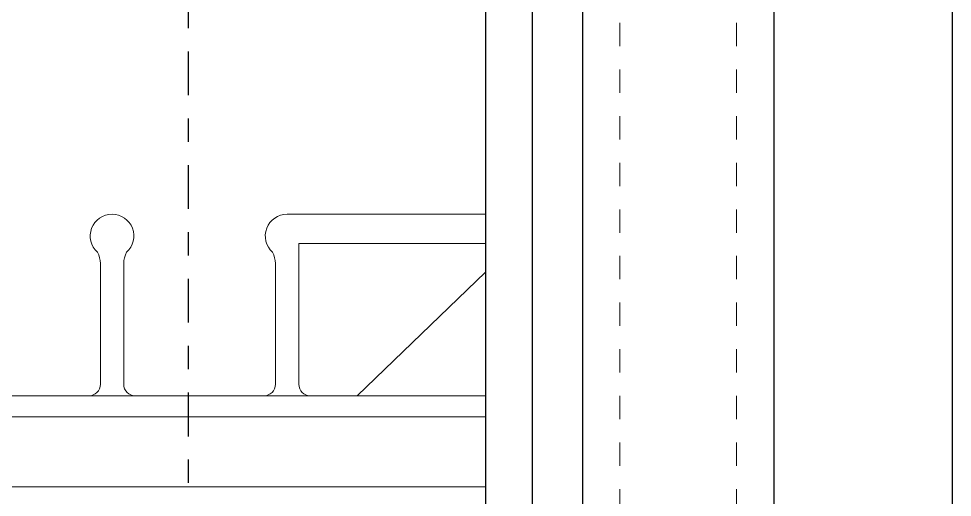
# Model space of a CAD drawing. Header units: inches. Extents: x -81.3 to 1.8, y 184.7 to 266.4.
# Drawn here: x -51.88 to -47.88, y 212.203 to 214.256 of the extents above; entities that cross this region are included whole.
import ezdxf

# ---------------------------------------------------------------- set-up
doc = ezdxf.new("R2010")
doc.units = ezdxf.units.IN
doc.header["$MEASUREMENT"] = 0
doc.linetypes.add('CENTER', pattern=[2, 1.25, -0.25, 0.25, -0.25])
doc.linetypes.add('DASHED2', pattern=[0.375, 0.25, -0.125])
for name, color, linetype, lineweight in [('A2 Hatch', 8, 'Continuous', 9), ('DETAILS', 7, 'Continuous', 13), ('REBAR', 2, 'CENTER', 30)]:
    doc.layers.add(name, color=color, linetype=linetype, lineweight=lineweight)

msp = doc.modelspace()

# ---------------------------------------------------------------- linework, layer by layer
at = {"color": 1}
for p, q in [((-49.8804, 216.1378), (-49.8804, 206.2836)), ((-49.6804, 215.8878), (-49.6804, 206.3515)), ((-49.4654, 215.6378), (-49.4654, 206.4244)), ((-48.6454, 215.6378), (-48.6454, 206.7025)), ((-47.8804, 215.6378), (-47.8804, 206.9619))]:
    msp.add_line(p, q, dxfattribs=at)
at = {"layer": 'A2 Hatch', "linetype": 'DASHED2', "ltscale": 0.15}
for p, q in [((-49.3054, 215.6378), (-49.3054, 206.4786)), ((-48.8054, 215.6378), (-48.8054, 206.6482))]:
    msp.add_line(p, q, dxfattribs=at)
at = {"layer": 'DETAILS', "color": 6, "lineweight": 20}
for p, q in [((-50.7304, 213.4171), (-49.8804, 213.4171)), ((-50.6804, 212.6878), (-50.6804, 213.2921)), ((-50.6804, 213.2921), (-49.8804, 213.2921)), ((-51.5304, 212.6878), (-51.5304, 213.2057)), ((-51.4304, 212.6878), (-51.4304, 213.2057)), ((-50.7804, 212.6878), (-50.7804, 213.2057)), ((-50.4304, 212.6378), (-49.8804, 213.168)), ((-53.8804, 212.6378), (-49.8804, 212.6378)), ((-51.5804, 212.6378), (-52.1804, 212.6378)), ((-51.5804, 212.6378), (-51.3804, 212.6378)), ((-50.8304, 212.6378), (-51.3804, 212.6378)), ((-50.8304, 212.6378), (-50.6304, 212.6378)), ((-50.6304, 212.6378), (-50.4304, 212.6378)), ((-49.8804, 212.5478), (-53.8804, 212.5478)), ((-49.8804, 212.2478), (-53.8804, 212.2478))]:
    msp.add_line(p, q, dxfattribs=at)
for centre, radius, start, end in [((-51.4804, 213.3235), 0.0936, 311.7279, 228.2721), ((-50.7304, 213.3235), 0.0936, 90, 228.272), ((-51.6304, 213.2057), 0.1, 0, 28.6972), ((-51.3304, 213.2057), 0.1, 151.3028, 180), ((-50.8927, 213.2025), 0.1123, 1.5997, 27.0975), ((-51.5804, 212.6878), 0.05, 270, 0), ((-51.3804, 212.6878), 0.05, 180, 270), ((-50.8304, 212.6878), 0.05, 270, 0), ((-50.6304, 212.6878), 0.05, 180, 270)]:
    msp.add_arc(centre, radius, start, end, dxfattribs=at)
at = {"layer": 'REBAR', "ltscale": 0.15}
msp.add_line((-51.1526, 207.5894), (-51.1526, 261.0785), dxfattribs=at)

doc.saveas('drawing.dxf')
